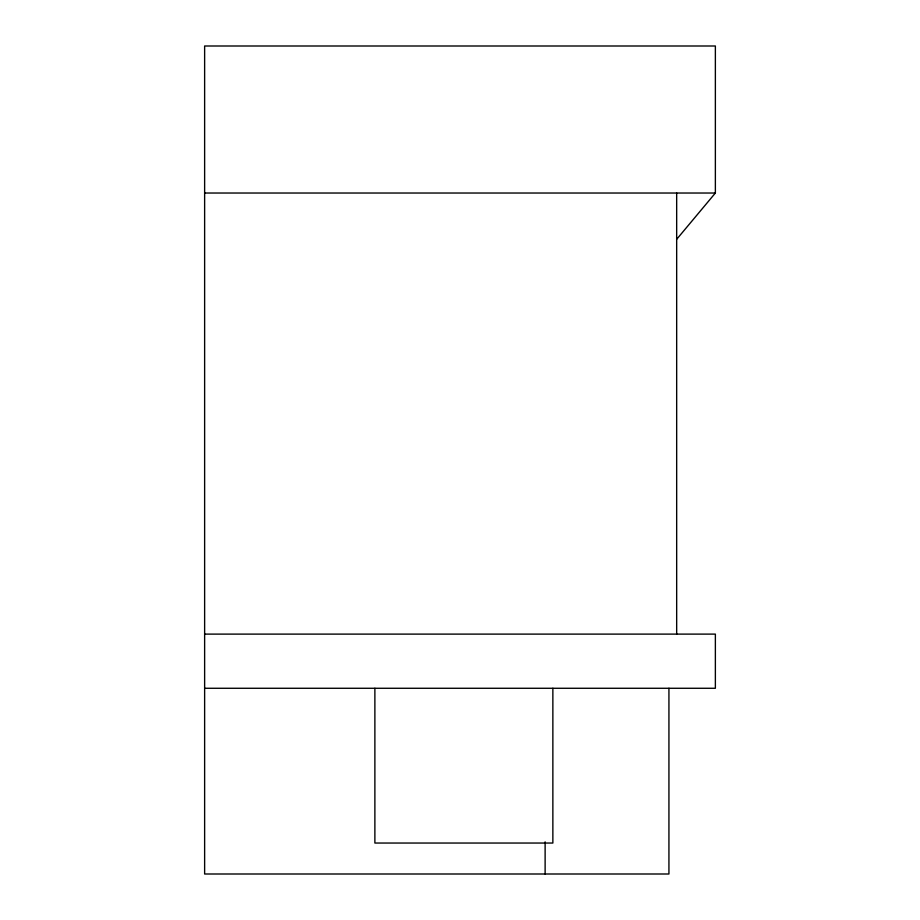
<?xml version="1.0" encoding="UTF-8"?>
<svg xmlns="http://www.w3.org/2000/svg" width="920" height="920" viewBox="0 0 920 920"><rect width="100%" height="100%" fill="white"/><g stroke="black" fill="none" stroke-linecap="round" stroke-linejoin="round"><path stroke-width="1.38" d="M676.844 239.108L715.369 193.027L715.369 46L204.631 46L204.631 874L668.932 874L668.932 688.275M204.631 193.027L715.369 193.027M204.631 634.11L715.369 634.11L715.369 688.275L204.631 688.275M676.671 193.027L676.671 634.11M552.862 688.275L552.862 843.042L374.877 843.042L374.877 688.275M545.123 841.857L545.123 874"/></g></svg>
